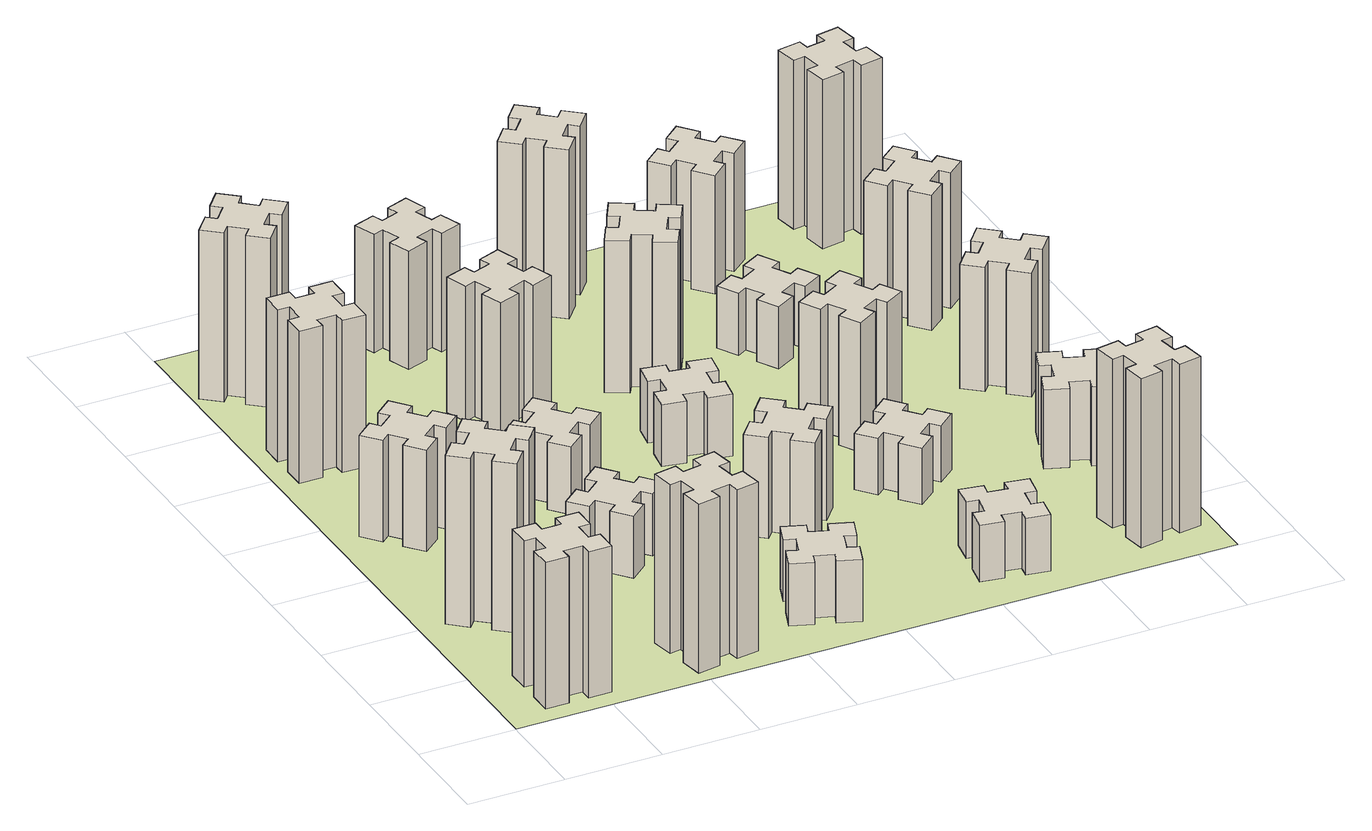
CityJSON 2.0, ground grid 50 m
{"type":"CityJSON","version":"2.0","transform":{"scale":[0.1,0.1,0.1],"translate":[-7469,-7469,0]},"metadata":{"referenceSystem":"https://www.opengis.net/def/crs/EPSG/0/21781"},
"CityObjects":{
"building1":{"type":"Building","attributes":{"class":"1000","function":"1000","usage":"1000","yearOfConstruction":2016,"roofType":"1000","measuredHeight":78,"storeysAboveGround":30,"storeysBelowGround":0},"geometry":[{"type":"Solid","lod":"1","boundaries":[[[[0,1,2,3,4,5,6,7,8,9,10,11,12,13,14,15,16,17,18,19]],[[17,16,20,21]],[[16,15,22,20]],[[15,14,23,22]],[[14,13,24,23]],[[13,12,25,24]],[[12,11,26,25]],[[11,10,27,26]],[[10,9,28,27]],[[9,8,29,28]],[[8,7,30,29]],[[7,6,31,30]],[[6,5,32,31]],[[5,4,33,32]],[[4,3,34,33]],[[3,2,35,34]],[[2,1,36,35]],[[1,0,37,36]],[[0,19,38,37]],[[19,18,39,38]],[[18,17,21,39]],[[24,25,26,27,28,29,30,31,32,33,34,35,36,37,38,39,21,20,22,23]]]]}]},
"building2":{"type":"Building","attributes":{"class":"1000","function":"1000","usage":"1000","yearOfConstruction":2016,"roofType":"1000","measuredHeight":90,"storeysAboveGround":30,"storeysBelowGround":0},"geometry":[{"type":"Solid","lod":"1","boundaries":[[[[40,41,42,43,44,45,46,47,48,49,50,51,52,53,54,55,56,57,58,59]],[[57,56,60,61]],[[56,55,62,60]],[[55,54,63,62]],[[54,53,64,63]],[[53,52,65,64]],[[52,51,66,65]],[[51,50,67,66]],[[50,49,68,67]],[[49,48,69,68]],[[48,47,70,69]],[[47,46,71,70]],[[46,45,72,71]],[[45,44,73,72]],[[44,43,74,73]],[[43,42,75,74]],[[42,41,76,75]],[[41,40,77,76]],[[40,59,78,77]],[[59,58,79,78]],[[58,57,61,79]],[[64,65,66,67,68,69,70,71,72,73,74,75,76,77,78,79,61,60,62,63]]]]}]},
"building3":{"type":"Building","attributes":{"class":"1000","function":"1000","usage":"1000","yearOfConstruction":2016,"roofType":"1000","measuredHeight":54,"storeysAboveGround":30,"storeysBelowGround":0},"geometry":[{"type":"Solid","lod":"1","boundaries":[[[[80,81,82,83,84,85,86,87,88,89,90,91,92,93,94,95,96,97,98,99]],[[97,96,100,101]],[[96,95,102,100]],[[95,94,103,102]],[[94,93,104,103]],[[93,92,105,104]],[[92,91,106,105]],[[91,90,107,106]],[[90,89,108,107]],[[89,88,109,108]],[[88,87,110,109]],[[87,86,111,110]],[[86,85,112,111]],[[85,84,113,112]],[[84,83,114,113]],[[83,82,115,114]],[[82,81,116,115]],[[81,80,117,116]],[[80,99,118,117]],[[99,98,119,118]],[[98,97,101,119]],[[104,105,106,107,108,109,110,111,112,113,114,115,116,117,118,119,101,100,102,103]]]]}]},
"building4":{"type":"Building","attributes":{"class":"1000","function":"1000","usage":"1000","yearOfConstruction":2016,"roofType":"1000","measuredHeight":81,"storeysAboveGround":30,"storeysBelowGround":0},"geometry":[{"type":"Solid","lod":"1","boundaries":[[[[120,121,122,123,124,125,126,127,128,129,130,131,132,133,134,135,136,137,138,139]],[[137,136,140,141]],[[136,135,142,140]],[[135,134,143,142]],[[134,133,144,143]],[[133,132,145,144]],[[132,131,146,145]],[[131,130,147,146]],[[130,129,148,147]],[[129,128,149,148]],[[128,127,150,149]],[[127,126,151,150]],[[126,125,152,151]],[[125,124,153,152]],[[124,123,154,153]],[[123,122,155,154]],[[122,121,156,155]],[[121,120,157,156]],[[120,139,158,157]],[[139,138,159,158]],[[138,137,141,159]],[[144,145,146,147,148,149,150,151,152,153,154,155,156,157,158,159,141,140,142,143]]]]}]},
"building5":{"type":"Building","attributes":{"class":"1000","function":"1000","usage":"1000","yearOfConstruction":2016,"roofType":"1000","measuredHeight":90,"storeysAboveGround":30,"storeysBelowGround":0},"geometry":[{"type":"Solid","lod":"1","boundaries":[[[[160,161,162,163,164,165,166,167,168,169,170,171,172,173,174,175,176,177,178,179]],[[177,176,180,181]],[[176,175,182,180]],[[175,174,183,182]],[[174,173,184,183]],[[173,172,185,184]],[[172,171,186,185]],[[171,170,187,186]],[[170,169,188,187]],[[169,168,189,188]],[[168,167,190,189]],[[167,166,191,190]],[[166,165,192,191]],[[165,164,193,192]],[[164,163,194,193]],[[163,162,195,194]],[[162,161,196,195]],[[161,160,197,196]],[[160,179,198,197]],[[179,178,199,198]],[[178,177,181,199]],[[184,185,186,187,188,189,190,191,192,193,194,195,196,197,198,199,181,180,182,183]]]]}]},
"building6":{"type":"Building","attributes":{"class":"1000","function":"1000","usage":"1000","yearOfConstruction":2016,"roofType":"1000","measuredHeight":90,"storeysAboveGround":30,"storeysBelowGround":0},"geometry":[{"type":"Solid","lod":"1","boundaries":[[[[200,201,202,203,204,205,206,207,208,209,210,211,212,213,214,215,216,217,218,219]],[[217,216,220,221]],[[216,215,222,220]],[[215,214,223,222]],[[214,213,224,223]],[[213,212,225,224]],[[212,211,226,225]],[[211,210,227,226]],[[210,209,228,227]],[[209,208,229,228]],[[208,207,230,229]],[[207,206,231,230]],[[206,205,232,231]],[[205,204,233,232]],[[204,203,234,233]],[[203,202,235,234]],[[202,201,236,235]],[[201,200,237,236]],[[200,219,238,237]],[[219,218,239,238]],[[218,217,221,239]],[[224,225,226,227,228,229,230,231,232,233,234,235,236,237,238,239,221,220,222,223]]]]}]},
"building7":{"type":"Building","attributes":{"class":"1000","function":"1000","usage":"1000","yearOfConstruction":2016,"roofType":"1000","measuredHeight":33,"storeysAboveGround":30,"storeysBelowGround":0},"geometry":[{"type":"Solid","lod":"1","boundaries":[[[[240,241,242,243,244,245,246,247,248,249,250,251,252,253,254,255,256,257,258,259]],[[257,256,260,261]],[[256,255,262,260]],[[255,254,263,262]],[[254,253,264,263]],[[253,252,265,264]],[[252,251,266,265]],[[251,250,267,266]],[[250,249,268,267]],[[249,248,269,268]],[[248,247,270,269]],[[247,246,271,270]],[[246,245,272,271]],[[245,244,273,272]],[[244,243,274,273]],[[243,242,275,274]],[[242,241,276,275]],[[241,240,277,276]],[[240,259,278,277]],[[259,258,279,278]],[[258,257,261,279]],[[264,265,266,267,268,269,270,271,272,273,274,275,276,277,278,279,261,260,262,263]]]]}]},
"building8":{"type":"Building","attributes":{"class":"1000","function":"1000","usage":"1000","yearOfConstruction":2016,"roofType":"1000","measuredHeight":36,"storeysAboveGround":30,"storeysBelowGround":0},"geometry":[{"type":"Solid","lod":"1","boundaries":[[[[280,281,282,283,284,285,286,287,288,289,290,291,292,293,294,295,296,297,298,299]],[[297,296,300,301]],[[296,295,302,300]],[[295,294,303,302]],[[294,293,304,303]],[[293,292,305,304]],[[292,291,306,305]],[[291,290,307,306]],[[290,289,308,307]],[[289,288,309,308]],[[288,287,310,309]],[[287,286,311,310]],[[286,285,312,311]],[[285,284,313,312]],[[284,283,314,313]],[[283,282,315,314]],[[282,281,316,315]],[[281,280,317,316]],[[280,299,318,317]],[[299,298,319,318]],[[298,297,301,319]],[[304,305,306,307,308,309,310,311,312,313,314,315,316,317,318,319,301,300,302,303]]]]}]},
"building9":{"type":"Building","attributes":{"class":"1000","function":"1000","usage":"1000","yearOfConstruction":2016,"roofType":"1000","measuredHeight":33,"storeysAboveGround":30,"storeysBelowGround":0},"geometry":[{"type":"Solid","lod":"1","boundaries":[[[[320,321,322,323,324,325,326,327,328,329,330,331,332,333,334,335,336,337,338,339]],[[337,336,340,341]],[[336,335,342,340]],[[335,334,343,342]],[[334,333,344,343]],[[333,332,345,344]],[[332,331,346,345]],[[331,330,347,346]],[[330,329,348,347]],[[329,328,349,348]],[[328,327,350,349]],[[327,326,351,350]],[[326,325,352,351]],[[325,324,353,352]],[[324,323,354,353]],[[323,322,355,354]],[[322,321,356,355]],[[321,320,357,356]],[[320,339,358,357]],[[339,338,359,358]],[[338,337,341,359]],[[344,345,346,347,348,349,350,351,352,353,354,355,356,357,358,359,341,340,342,343]]]]}]},
"building10":{"type":"Building","attributes":{"class":"1000","function":"1000","usage":"1000","yearOfConstruction":2016,"roofType":"1000","measuredHeight":72,"storeysAboveGround":30,"storeysBelowGround":0},"geometry":[{"type":"Solid","lod":"1","boundaries":[[[[360,361,362,363,364,365,366,367,368,369,370,371,372,373,374,375,376,377,378,379]],[[377,376,380,381]],[[376,375,382,380]],[[375,374,383,382]],[[374,373,384,383]],[[373,372,385,384]],[[372,371,386,385]],[[371,370,387,386]],[[370,369,388,387]],[[369,368,389,388]],[[368,367,390,389]],[[367,366,391,390]],[[366,365,392,391]],[[365,364,393,392]],[[364,363,394,393]],[[363,362,395,394]],[[362,361,396,395]],[[361,360,397,396]],[[360,379,398,397]],[[379,378,399,398]],[[378,377,381,399]],[[384,385,386,387,388,389,390,391,392,393,394,395,396,397,398,399,381,380,382,383]]]]}]},
"building11":{"type":"Building","attributes":{"class":"1000","function":"1000","usage":"1000","yearOfConstruction":2016,"roofType":"1000","measuredHeight":63,"storeysAboveGround":30,"storeysBelowGround":0},"geometry":[{"type":"Solid","lod":"1","boundaries":[[[[400,401,402,403,404,405,406,407,408,409,410,411,412,413,414,415,416,417,418,419]],[[417,416,420,421]],[[416,415,422,420]],[[415,414,423,422]],[[414,413,424,423]],[[413,412,425,424]],[[412,411,426,425]],[[411,410,427,426]],[[410,409,428,427]],[[409,408,429,428]],[[408,407,430,429]],[[407,406,431,430]],[[406,405,432,431]],[[405,404,433,432]],[[404,403,434,433]],[[403,402,435,434]],[[402,401,436,435]],[[401,400,437,436]],[[400,419,438,437]],[[419,418,439,438]],[[418,417,421,439]],[[424,425,426,427,428,429,430,431,432,433,434,435,436,437,438,439,421,420,422,423]]]]}]},
"building12":{"type":"Building","attributes":{"class":"1000","function":"1000","usage":"1000","yearOfConstruction":2016,"roofType":"1000","measuredHeight":54,"storeysAboveGround":30,"storeysBelowGround":0},"geometry":[{"type":"Solid","lod":"1","boundaries":[[[[440,441,442,443,444,445,446,447,448,449,450,451,452,453,454,455,456,457,458,459]],[[457,456,460,461]],[[456,455,462,460]],[[455,454,463,462]],[[454,453,464,463]],[[453,452,465,464]],[[452,451,466,465]],[[451,450,467,466]],[[450,449,468,467]],[[449,448,469,468]],[[448,447,470,469]],[[447,446,471,470]],[[446,445,472,471]],[[445,444,473,472]],[[444,443,474,473]],[[443,442,475,474]],[[442,441,476,475]],[[441,440,477,476]],[[440,459,478,477]],[[459,458,479,478]],[[458,457,461,479]],[[464,465,466,467,468,469,470,471,472,473,474,475,476,477,478,479,461,460,462,463]]]]}]},
"building13":{"type":"Building","attributes":{"class":"1000","function":"1000","usage":"1000","yearOfConstruction":2016,"roofType":"1000","measuredHeight":33,"storeysAboveGround":30,"storeysBelowGround":0},"geometry":[{"type":"Solid","lod":"1","boundaries":[[[[480,481,482,483,484,485,486,487,488,489,490,491,492,493,494,495,496,497,498,499]],[[497,496,500,501]],[[496,495,502,500]],[[495,494,503,502]],[[494,493,504,503]],[[493,492,505,504]],[[492,491,506,505]],[[491,490,507,506]],[[490,489,508,507]],[[489,488,509,508]],[[488,487,510,509]],[[487,486,511,510]],[[486,485,512,511]],[[485,484,513,512]],[[484,483,514,513]],[[483,482,515,514]],[[482,481,516,515]],[[481,480,517,516]],[[480,499,518,517]],[[499,498,519,518]],[[498,497,501,519]],[[504,505,506,507,508,509,510,511,512,513,514,515,516,517,518,519,501,500,502,503]]]]}]},
"building14":{"type":"Building","attributes":{"class":"1000","function":"1000","usage":"1000","yearOfConstruction":2016,"roofType":"1000","measuredHeight":81,"storeysAboveGround":30,"storeysBelowGround":0},"geometry":[{"type":"Solid","lod":"1","boundaries":[[[[520,521,522,523,524,525,526,527,528,529,530,531,532,533,534,535,536,537,538,539]],[[537,536,540,541]],[[536,535,542,540]],[[535,534,543,542]],[[534,533,544,543]],[[533,532,545,544]],[[532,531,546,545]],[[531,530,547,546]],[[530,529,548,547]],[[529,528,549,548]],[[528,527,550,549]],[[527,526,551,550]],[[526,525,552,551]],[[525,524,553,552]],[[524,523,554,553]],[[523,522,555,554]],[[522,521,556,555]],[[521,520,557,556]],[[520,539,558,557]],[[539,538,559,558]],[[538,537,541,559]],[[544,545,546,547,548,549,550,551,552,553,554,555,556,557,558,559,541,540,542,543]]]]}]},
"building15":{"type":"Building","attributes":{"class":"1000","function":"1000","usage":"1000","yearOfConstruction":2016,"roofType":"1000","measuredHeight":30,"storeysAboveGround":30,"storeysBelowGround":0},"geometry":[{"type":"Solid","lod":"1","boundaries":[[[[560,561,562,563,564,565,566,567,568,569,570,571,572,573,574,575,576,577,578,579]],[[577,576,580,581]],[[576,575,582,580]],[[575,574,583,582]],[[574,573,584,583]],[[573,572,585,584]],[[572,571,586,585]],[[571,570,587,586]],[[570,569,588,587]],[[569,568,589,588]],[[568,567,590,589]],[[567,566,591,590]],[[566,565,592,591]],[[565,564,593,592]],[[564,563,594,593]],[[563,562,595,594]],[[562,561,596,595]],[[561,560,597,596]],[[560,579,598,597]],[[579,578,599,598]],[[578,577,581,599]],[[584,585,586,587,588,589,590,591,592,593,594,595,596,597,598,599,581,580,582,583]]]]}]},
"building16":{"type":"Building","attributes":{"class":"1000","function":"1000","usage":"1000","yearOfConstruction":2016,"roofType":"1000","measuredHeight":90,"storeysAboveGround":30,"storeysBelowGround":0},"geometry":[{"type":"Solid","lod":"1","boundaries":[[[[600,601,602,603,604,605,606,607,608,609,610,611,612,613,614,615,616,617,618,619]],[[617,616,620,621]],[[616,615,622,620]],[[615,614,623,622]],[[614,613,624,623]],[[613,612,625,624]],[[612,611,626,625]],[[611,610,627,626]],[[610,609,628,627]],[[609,608,629,628]],[[608,607,630,629]],[[607,606,631,630]],[[606,605,632,631]],[[605,604,633,632]],[[604,603,634,633]],[[603,602,635,634]],[[602,601,636,635]],[[601,600,637,636]],[[600,619,638,637]],[[619,618,639,638]],[[618,617,621,639]],[[624,625,626,627,628,629,630,631,632,633,634,635,636,637,638,639,621,620,622,623]]]]}]},
"building17":{"type":"Building","attributes":{"class":"1000","function":"1000","usage":"1000","yearOfConstruction":2016,"roofType":"1000","measuredHeight":30,"storeysAboveGround":30,"storeysBelowGround":0},"geometry":[{"type":"Solid","lod":"1","boundaries":[[[[640,641,642,643,644,645,646,647,648,649,650,651,652,653,654,655,656,657,658,659]],[[657,656,660,661]],[[656,655,662,660]],[[655,654,663,662]],[[654,653,664,663]],[[653,652,665,664]],[[652,651,666,665]],[[651,650,667,666]],[[650,649,668,667]],[[649,648,669,668]],[[648,647,670,669]],[[647,646,671,670]],[[646,645,672,671]],[[645,644,673,672]],[[644,643,674,673]],[[643,642,675,674]],[[642,641,676,675]],[[641,640,677,676]],[[640,659,678,677]],[[659,658,679,678]],[[658,657,661,679]],[[664,665,666,667,668,669,670,671,672,673,674,675,676,677,678,679,661,660,662,663]]]]}]},
"building18":{"type":"Building","attributes":{"class":"1000","function":"1000","usage":"1000","yearOfConstruction":2016,"roofType":"1000","measuredHeight":69,"storeysAboveGround":30,"storeysBelowGround":0},"geometry":[{"type":"Solid","lod":"1","boundaries":[[[[680,681,682,683,684,685,686,687,688,689,690,691,692,693,694,695,696,697,698,699]],[[697,696,700,701]],[[696,695,702,700]],[[695,694,703,702]],[[694,693,704,703]],[[693,692,705,704]],[[692,691,706,705]],[[691,690,707,706]],[[690,689,708,707]],[[689,688,709,708]],[[688,687,710,709]],[[687,686,711,710]],[[686,685,712,711]],[[685,684,713,712]],[[684,683,714,713]],[[683,682,715,714]],[[682,681,716,715]],[[681,680,717,716]],[[680,699,718,717]],[[699,698,719,718]],[[698,697,701,719]],[[704,705,706,707,708,709,710,711,712,713,714,715,716,717,718,719,701,700,702,703]]]]}]},
"building19":{"type":"Building","attributes":{"class":"1000","function":"1000","usage":"1000","yearOfConstruction":2016,"roofType":"1000","measuredHeight":33,"storeysAboveGround":30,"storeysBelowGround":0},"geometry":[{"type":"Solid","lod":"1","boundaries":[[[[720,721,722,723,724,725,726,727,728,729,730,731,732,733,734,735,736,737,738,739]],[[737,736,740,741]],[[736,735,742,740]],[[735,734,743,742]],[[734,733,744,743]],[[733,732,745,744]],[[732,731,746,745]],[[731,730,747,746]],[[730,729,748,747]],[[729,728,749,748]],[[728,727,750,749]],[[727,726,751,750]],[[726,725,752,751]],[[725,724,753,752]],[[724,723,754,753]],[[723,722,755,754]],[[722,721,756,755]],[[721,720,757,756]],[[720,739,758,757]],[[739,738,759,758]],[[738,737,741,759]],[[744,745,746,747,748,749,750,751,752,753,754,755,756,757,758,759,741,740,742,743]]]]}]},
"building20":{"type":"Building","attributes":{"class":"1000","function":"1000","usage":"1000","yearOfConstruction":2016,"roofType":"1000","measuredHeight":90,"storeysAboveGround":30,"storeysBelowGround":0},"geometry":[{"type":"Solid","lod":"1","boundaries":[[[[760,761,762,763,764,765,766,767,768,769,770,771,772,773,774,775,776,777,778,779]],[[777,776,780,781]],[[776,775,782,780]],[[775,774,783,782]],[[774,773,784,783]],[[773,772,785,784]],[[772,771,786,785]],[[771,770,787,786]],[[770,769,788,787]],[[769,768,789,788]],[[768,767,790,789]],[[767,766,791,790]],[[766,765,792,791]],[[765,764,793,792]],[[764,763,794,793]],[[763,762,795,794]],[[762,761,796,795]],[[761,760,797,796]],[[760,779,798,797]],[[779,778,799,798]],[[778,777,781,799]],[[784,785,786,787,788,789,790,791,792,793,794,795,796,797,798,799,781,780,782,783]]]]}]},
"building21":{"type":"Building","attributes":{"class":"1000","function":"1000","usage":"1000","yearOfConstruction":2016,"roofType":"1000","measuredHeight":63,"storeysAboveGround":30,"storeysBelowGround":0},"geometry":[{"type":"Solid","lod":"1","boundaries":[[[[800,801,802,803,804,805,806,807,808,809,810,811,812,813,814,815,816,817,818,819]],[[817,816,820,821]],[[816,815,822,820]],[[815,814,823,822]],[[814,813,824,823]],[[813,812,825,824]],[[812,811,826,825]],[[811,810,827,826]],[[810,809,828,827]],[[809,808,829,828]],[[808,807,830,829]],[[807,806,831,830]],[[806,805,832,831]],[[805,804,833,832]],[[804,803,834,833]],[[803,802,835,834]],[[802,801,836,835]],[[801,800,837,836]],[[800,819,838,837]],[[819,818,839,838]],[[818,817,821,839]],[[824,825,826,827,828,829,830,831,832,833,834,835,836,837,838,839,821,820,822,823]]]]}]},
"building22":{"type":"Building","attributes":{"class":"1000","function":"1000","usage":"1000","yearOfConstruction":2016,"roofType":"1000","measuredHeight":42,"storeysAboveGround":30,"storeysBelowGround":0},"geometry":[{"type":"Solid","lod":"1","boundaries":[[[[840,841,842,843,844,845,846,847,848,849,850,851,852,853,854,855,856,857,858,859]],[[857,856,860,861]],[[856,855,862,860]],[[855,854,863,862]],[[854,853,864,863]],[[853,852,865,864]],[[852,851,866,865]],[[851,850,867,866]],[[850,849,868,867]],[[849,848,869,868]],[[848,847,870,869]],[[847,846,871,870]],[[846,845,872,871]],[[845,844,873,872]],[[844,843,874,873]],[[843,842,875,874]],[[842,841,876,875]],[[841,840,877,876]],[[840,859,878,877]],[[859,858,879,878]],[[858,857,861,879]],[[864,865,866,867,868,869,870,871,872,873,874,875,876,877,878,879,861,860,862,863]]]]}]},
"building23":{"type":"Building","attributes":{"class":"1000","function":"1000","usage":"1000","yearOfConstruction":2016,"roofType":"1000","measuredHeight":66,"storeysAboveGround":30,"storeysBelowGround":0},"geometry":[{"type":"Solid","lod":"1","boundaries":[[[[880,881,882,883,884,885,886,887,888,889,890,891,892,893,894,895,896,897,898,899]],[[897,896,900,901]],[[896,895,902,900]],[[895,894,903,902]],[[894,893,904,903]],[[893,892,905,904]],[[892,891,906,905]],[[891,890,907,906]],[[890,889,908,907]],[[889,888,909,908]],[[888,887,910,909]],[[887,886,911,910]],[[886,885,912,911]],[[885,884,913,912]],[[884,883,914,913]],[[883,882,915,914]],[[882,881,916,915]],[[881,880,917,916]],[[880,899,918,917]],[[899,898,919,918]],[[898,897,901,919]],[[904,905,906,907,908,909,910,911,912,913,914,915,916,917,918,919,901,900,902,903]]]]}]},
"building24":{"type":"Building","attributes":{"class":"1000","function":"1000","usage":"1000","yearOfConstruction":2016,"roofType":"1000","measuredHeight":72,"storeysAboveGround":30,"storeysBelowGround":0},"geometry":[{"type":"Solid","lod":"1","boundaries":[[[[920,921,922,923,924,925,926,927,928,929,930,931,932,933,934,935,936,937,938,939]],[[937,936,940,941]],[[936,935,942,940]],[[935,934,943,942]],[[934,933,944,943]],[[933,932,945,944]],[[932,931,946,945]],[[931,930,947,946]],[[930,929,948,947]],[[929,928,949,948]],[[928,927,950,949]],[[927,926,951,950]],[[926,925,952,951]],[[925,924,953,952]],[[924,923,954,953]],[[923,922,955,954]],[[922,921,956,955]],[[921,920,957,956]],[[920,939,958,957]],[[939,938,959,958]],[[938,937,941,959]],[[944,945,946,947,948,949,950,951,952,953,954,955,956,957,958,959,941,940,942,943]]]]}]},
"building25":{"type":"Building","attributes":{"class":"1000","function":"1000","usage":"1000","yearOfConstruction":2016,"roofType":"1000","measuredHeight":90,"storeysAboveGround":30,"storeysBelowGround":0},"geometry":[{"type":"Solid","lod":"1","boundaries":[[[[960,961,962,963,964,965,966,967,968,969,970,971,972,973,974,975,976,977,978,979]],[[977,976,980,981]],[[976,975,982,980]],[[975,974,983,982]],[[974,973,984,983]],[[973,972,985,984]],[[972,971,986,985]],[[971,970,987,986]],[[970,969,988,987]],[[969,968,989,988]],[[968,967,990,989]],[[967,966,991,990]],[[966,965,992,991]],[[965,964,993,992]],[[964,963,994,993]],[[963,962,995,994]],[[962,961,996,995]],[[961,960,997,996]],[[960,979,998,997]],[[979,978,999,998]],[[978,977,981,999]],[[984,985,986,987,988,989,990,991,992,993,994,995,996,997,998,999,981,980,982,983]]]]}]},
"landuse1":{"type":"LandUse","attributes":{"name":"plot1","function":"1010"},"geometry":[{"type":"MultiSurface","lod":"1","boundaries":[[[1000,1001,1002,1003]]]}]}
},
"vertices":[
[265,325,0],[265,225,0],[205,225,0],[205,105,0],[325,105,0],[325,165,0],[425,165,0],[425,105,0],[545,105,0],[545,225,0],[485,225,0],[485,325,0],[545,325,0],[545,445,0],[425,445,0],[425,385,0],[325,385,0],[325,445,0],[205,445,0],[205,325,0],[325,385,780],[325,445,780],[425,385,780],[425,445,780],[545,445,780],[545,325,780],[485,325,780],[485,225,780],[545,225,780],[545,105,780],[425,105,780],[425,165,780],[325,165,780],[325,105,780],[205,105,780],[205,225,780],[265,225,780],[265,325,780],[205,325,780],[205,445,780],
[484,1067,0],[408,1132,0],[446,1178,0],[354,1255,0],[277,1163,0],[323,1124,0],[259,1048,0],[213,1086,0],[136,994,0],[228,917,0],[266,963,0],[343,899,0],[304,853,0],[396,776,0],[473,868,0],[427,906,0],[492,983,0],[538,944,0],[615,1036,0],[523,1113,0],[492,983,900],[538,944,900],[427,906,900],[473,868,900],[396,776,900],[304,853,900],[343,899,900],[266,963,900],[228,917,900],[136,994,900],[213,1086,900],[259,1048,900],[323,1124,900],[277,1163,900],[354,1255,900],[446,1178,900],[408,1132,900],[484,1067,900],[523,1113,900],[615,1036,900],
[492,1888,0],[427,1964,0],[473,2003,0],[396,2095,0],[304,2018,0],[343,1972,0],[266,1907,0],[228,1953,0],[136,1876,0],[213,1784,0],[259,1823,0],[323,1746,0],[277,1708,0],[354,1616,0],[446,1693,0],[408,1739,0],[484,1803,0],[523,1757,0],[615,1834,0],[538,1926,0],[484,1803,540],[523,1757,540],[408,1739,540],[446,1693,540],[354,1616,540],[277,1708,540],[323,1746,540],[259,1823,540],[213,1784,540],[136,1876,540],[228,1953,540],[266,1907,540],[343,1972,540],[304,2018,540],[396,2095,540],[473,2003,540],[427,1964,540],[492,1888,540],[538,1926,540],[615,1834,540],
[385,2545,0],[385,2645,0],[445,2645,0],[445,2765,0],[325,2765,0],[325,2705,0],[225,2705,0],[225,2765,0],[105,2765,0],[105,2645,0],[165,2645,0],[165,2545,0],[105,2545,0],[105,2425,0],[225,2425,0],[225,2485,0],[325,2485,0],[325,2425,0],[445,2425,0],[445,2545,0],[325,2485,810],[325,2425,810],[225,2485,810],[225,2425,810],[105,2425,810],[105,2545,810],[165,2545,810],[165,2645,810],[105,2645,810],[105,2765,810],[225,2765,810],[225,2705,810],[325,2705,810],[325,2765,810],[445,2765,810],[445,2645,810],[385,2645,810],[385,2545,810],[445,2545,810],[445,2425,810],
[1085,158,0],[1184,176,0],[1194,117,0],[1312,137,0],[1291,256,0],[1232,245,0],[1215,344,0],[1274,354,0],[1253,472,0],[1135,451,0],[1145,392,0],[1047,375,0],[1037,434,0],[918,413,0],[939,295,0],[998,305,0],[1016,207,0],[957,197,0],[977,78,0],[1096,99,0],[1016,207,900],[957,197,900],[998,305,900],[939,295,900],[918,413,900],[1037,434,900],[1047,375,900],[1145,392,900],[1135,451,900],[1253,472,900],[1274,354,900],[1215,344,900],[1232,245,900],[1291,256,900],[1312,137,900],[1194,117,900],[1184,176,900],[1085,158,900],[1096,99,900],[977,78,900],
[384,3387,0],[308,3452,0],[346,3498,0],[254,3575,0],[177,3483,0],[223,3444,0],[159,3368,0],[113,3406,0],[36,3314,0],[128,3237,0],[166,3283,0],[243,3219,0],[204,3173,0],[296,3096,0],[373,3188,0],[327,3226,0],[392,3303,0],[438,3264,0],[515,3356,0],[423,3433,0],[392,3303,900],[438,3264,900],[327,3226,900],[373,3188,900],[296,3096,900],[204,3173,900],[243,3219,900],[166,3283,900],[128,3237,900],[36,3314,900],[113,3406,900],[159,3368,900],[223,3444,900],[177,3483,900],[254,3575,900],[346,3498,900],[308,3452,900],[384,3387,900],[423,3433,900],[515,3356,900],
[1083,1332,0],[1006,1267,0],[968,1313,0],[876,1236,0],[953,1144,0],[999,1183,0],[1063,1106,0],[1017,1068,0],[1094,976,0],[1186,1053,0],[1148,1099,0],[1224,1163,0],[1263,1117,0],[1355,1194,0],[1278,1286,0],[1232,1248,0],[1167,1324,0],[1213,1363,0],[1136,1455,0],[1044,1378,0],[1167,1324,330],[1213,1363,330],[1232,1248,330],[1278,1286,330],[1355,1194,330],[1263,1117,330],[1224,1163,330],[1148,1099,330],[1186,1053,330],[1094,976,330],[1017,1068,330],[1063,1106,330],[999,1183,330],[953,1144,330],[876,1236,330],[968,1313,330],[1006,1267,330],[1083,1332,330],[1044,1378,330],[1136,1455,330],
[1083,1972,0],[1006,1907,0],[968,1953,0],[876,1876,0],[953,1784,0],[999,1823,0],[1063,1746,0],[1017,1708,0],[1094,1616,0],[1186,1693,0],[1148,1739,0],[1224,1803,0],[1263,1757,0],[1355,1834,0],[1278,1926,0],[1232,1888,0],[1167,1964,0],[1213,2003,0],[1136,2095,0],[1044,2018,0],[1167,1964,360],[1213,2003,360],[1232,1888,360],[1278,1926,360],[1355,1834,360],[1263,1757,360],[1224,1803,360],[1148,1739,360],[1186,1693,360],[1094,1616,360],[1017,1708,360],[1063,1746,360],[999,1823,360],[953,1784,360],[876,1876,360],[968,1953,360],[1006,1907,360],[1083,1972,360],[1044,2018,360],[1136,2095,360],
[1669,460,0],[1635,366,0],[1579,387,0],[1537,274,0],[1650,233,0],[1671,289,0],[1765,255,0],[1744,199,0],[1857,157,0],[1898,270,0],[1842,291,0],[1876,385,0],[1932,364,0],[1973,477,0],[1860,518,0],[1840,462,0],[1746,496,0],[1767,552,0],[1654,593,0],[1613,480,0],[1746,496,330],[1767,552,330],[1840,462,330],[1860,518,330],[1973,477,330],[1932,364,330],[1876,385,330],[1842,291,330],[1898,270,330],[1857,157,330],[1744,199,330],[1765,255,330],[1671,289,330],[1650,233,330],[1537,274,330],[1579,387,330],[1635,366,330],[1669,460,330],[1613,480,330],[1654,593,330],
[1225,2716,0],[1131,2682,0],[1110,2738,0],[997,2697,0],[1039,2584,0],[1095,2605,0],[1129,2511,0],[1073,2490,0],[1114,2377,0],[1227,2419,0],[1206,2475,0],[1300,2509,0],[1320,2453,0],[1433,2494,0],[1392,2607,0],[1336,2586,0],[1302,2680,0],[1358,2700,0],[1317,2813,0],[1204,2772,0],[1302,2680,720],[1358,2700,720],[1336,2586,720],[1392,2607,720],[1433,2494,720],[1320,2453,720],[1300,2509,720],[1206,2475,720],[1227,2419,720],[1114,2377,720],[1073,2490,720],[1129,2511,720],[1095,2605,720],[1039,2584,720],[997,2697,720],[1110,2738,720],[1131,2682,720],[1225,2716,720],[1204,2772,720],[1317,2813,720],
[1125,3456,0],[1031,3422,0],[1010,3478,0],[897,3437,0],[939,3324,0],[995,3345,0],[1029,3251,0],[973,3230,0],[1014,3117,0],[1127,3159,0],[1106,3215,0],[1200,3249,0],[1220,3193,0],[1333,3234,0],[1292,3347,0],[1236,3326,0],[1202,3420,0],[1258,3440,0],[1217,3553,0],[1104,3512,0],[1202,3420,630],[1258,3440,630],[1236,3326,630],[1292,3347,630],[1333,3234,630],[1220,3193,630],[1200,3249,630],[1106,3215,630],[1127,3159,630],[1014,3117,630],[973,3230,630],[1029,3251,630],[995,3345,630],[939,3324,630],[897,3437,630],[1010,3478,630],[1031,3422,630],[1125,3456,630],[1104,3512,630],[1217,3553,630],
[1846,1063,0],[1923,999,0],[1884,953,0],[1976,876,0],[2053,968,0],[2007,1006,0],[2072,1083,0],[2118,1044,0],[2195,1136,0],[2103,1213,0],[2064,1167,0],[1988,1232,0],[2026,1278,0],[1934,1355,0],[1857,1263,0],[1903,1224,0],[1839,1148,0],[1793,1186,0],[1716,1094,0],[1808,1017,0],[1839,1148,540],[1793,1186,540],[1903,1224,540],[1857,1263,540],[1934,1355,540],[2026,1278,540],[1988,1232,540],[2064,1167,540],[2103,1213,540],[2195,1136,540],[2118,1044,540],[2072,1083,540],[2007,1006,540],[2053,968,540],[1976,876,540],[1884,953,540],[1923,999,540],[1846,1063,540],[1808,1017,540],[1716,1094,540],
[1924,2055,0],[1825,2072,0],[1836,2131,0],[1717,2152,0],[1697,2034,0],[1756,2024,0],[1738,1925,0],[1679,1936,0],[1658,1817,0],[1777,1797,0],[1787,1856,0],[1885,1838,0],[1875,1779,0],[1993,1758,0],[2014,1877,0],[1955,1887,0],[1972,1985,0],[2031,1975,0],[2052,2093,0],[1934,2114,0],[1972,1985,330],[2031,1975,330],[1955,1887,330],[2014,1877,330],[1993,1758,330],[1875,1779,330],[1885,1838,330],[1787,1856,330],[1777,1797,330],[1658,1817,330],[1679,1936,330],[1738,1925,330],[1756,2024,330],[1697,2034,330],[1717,2152,330],[1836,2131,330],[1825,2072,330],[1924,2055,330],[1934,2114,330],[2052,2093,330],
[2026,2497,0],[2076,2584,0],[2128,2554,0],[2188,2658,0],[2084,2718,0],[2054,2666,0],[1967,2716,0],[1997,2768,0],[1893,2828,0],[1833,2724,0],[1885,2694,0],[1835,2607,0],[1783,2637,0],[1723,2533,0],[1827,2473,0],[1857,2525,0],[1944,2475,0],[1914,2423,0],[2018,2363,0],[2078,2467,0],[1944,2475,810],[1914,2423,810],[1857,2525,810],[1827,2473,810],[1723,2533,810],[1783,2637,810],[1835,2607,810],[1885,2694,810],[1833,2724,810],[1893,2828,810],[1997,2768,810],[1967,2716,810],[2054,2666,810],[2084,2718,810],[2188,2658,810],[2128,2554,810],[2076,2584,810],[2026,2497,810],[2078,2467,810],[2018,2363,810],
[2596,444,0],[2578,345,0],[2519,356,0],[2498,237,0],[2617,217,0],[2627,276,0],[2725,258,0],[2715,199,0],[2833,178,0],[2854,297,0],[2795,307,0],[2812,405,0],[2871,395,0],[2892,513,0],[2774,534,0],[2764,475,0],[2665,492,0],[2676,551,0],[2557,572,0],[2537,454,0],[2665,492,300],[2676,551,300],[2764,475,300],[2774,534,300],[2892,513,300],[2871,395,300],[2812,405,300],[2795,307,300],[2854,297,300],[2833,178,300],[2715,199,300],[2725,258,300],[2627,276,300],[2617,217,300],[2498,237,300],[2519,356,300],[2578,345,300],[2596,444,300],[2537,454,300],[2557,572,300],
[1746,3383,0],[1823,3319,0],[1784,3273,0],[1876,3196,0],[1953,3288,0],[1907,3326,0],[1972,3403,0],[2018,3364,0],[2095,3456,0],[2003,3533,0],[1964,3487,0],[1888,3552,0],[1926,3598,0],[1834,3675,0],[1757,3583,0],[1803,3544,0],[1739,3468,0],[1693,3506,0],[1616,3414,0],[1708,3337,0],[1739,3468,900],[1693,3506,900],[1803,3544,900],[1757,3583,900],[1834,3675,900],[1926,3598,900],[1888,3552,900],[1964,3487,900],[2003,3533,900],[2095,3456,900],[2018,3364,900],[1972,3403,900],[1907,3326,900],[1953,3288,900],[1876,3196,900],[1784,3273,900],[1823,3319,900],[1746,3383,900],[1708,3337,900],[1616,3414,900],
[2628,1099,0],[2704,1163,0],[2743,1117,0],[2835,1194,0],[2758,1286,0],[2712,1248,0],[2647,1324,0],[2693,1363,0],[2616,1455,0],[2524,1378,0],[2563,1332,0],[2486,1267,0],[2448,1313,0],[2356,1236,0],[2433,1144,0],[2479,1183,0],[2543,1106,0],[2497,1068,0],[2574,976,0],[2666,1053,0],[2543,1106,300],[2497,1068,300],[2479,1183,300],[2433,1144,300],[2356,1236,300],[2448,1313,300],[2486,1267,300],[2563,1332,300],[2524,1378,300],[2616,1455,300],[2693,1363,300],[2647,1324,300],[2712,1248,300],[2758,1286,300],[2835,1194,300],[2743,1117,300],[2704,1163,300],[2628,1099,300],[2666,1053,300],[2574,976,300],
[2716,1767,0],[2666,1854,0],[2718,1884,0],[2658,1988,0],[2554,1928,0],[2584,1876,0],[2497,1826,0],[2467,1878,0],[2363,1818,0],[2423,1714,0],[2475,1744,0],[2525,1657,0],[2473,1627,0],[2533,1523,0],[2637,1583,0],[2607,1635,0],[2694,1685,0],[2724,1633,0],[2828,1693,0],[2768,1797,0],[2694,1685,690],[2724,1633,690],[2607,1635,690],[2637,1583,690],[2533,1523,690],[2473,1627,690],[2525,1657,690],[2475,1744,690],[2423,1714,690],[2363,1818,690],[2467,1878,690],[2497,1826,690],[2584,1876,690],[2554,1928,690],[2658,1988,690],[2718,1884,690],[2666,1854,690],[2716,1767,690],[2768,1797,690],[2828,1693,690],
[2475,2584,0],[2525,2497,0],[2473,2467,0],[2533,2363,0],[2637,2423,0],[2607,2475,0],[2694,2525,0],[2724,2473,0],[2828,2533,0],[2768,2637,0],[2716,2607,0],[2666,2694,0],[2718,2724,0],[2658,2828,0],[2554,2768,0],[2584,2716,0],[2497,2666,0],[2467,2718,0],[2363,2658,0],[2423,2554,0],[2497,2666,330],[2467,2718,330],[2584,2716,330],[2554,2768,330],[2658,2828,330],[2718,2724,330],[2666,2694,330],[2716,2607,330],[2768,2637,330],[2828,2533,330],[2724,2473,330],[2694,2525,330],[2607,2475,330],[2637,2423,330],[2533,2363,330],[2473,2467,330],[2525,2497,330],[2475,2584,330],[2423,2554,330],[2363,2658,330],
[3465,492,0],[3367,475,0],[3357,534,0],[3238,513,0],[3259,395,0],[3318,405,0],[3336,307,0],[3277,297,0],[3297,178,0],[3416,199,0],[3405,258,0],[3504,276,0],[3514,217,0],[3632,237,0],[3611,356,0],[3552,345,0],[3535,444,0],[3594,454,0],[3573,572,0],[3455,551,0],[3535,444,900],[3594,454,900],[3552,345,900],[3611,356,900],[3632,237,900],[3514,217,900],[3504,276,900],[3405,258,900],[3416,199,900],[3297,178,900],[3277,297,900],[3336,307,900],[3318,405,900],[3259,395,900],[3238,513,900],[3357,534,900],[3367,475,900],[3465,492,900],[3455,551,900],[3573,572,900],
[2712,3368,0],[2647,3444,0],[2693,3483,0],[2616,3575,0],[2524,3498,0],[2563,3452,0],[2486,3387,0],[2448,3433,0],[2356,3356,0],[2433,3264,0],[2479,3303,0],[2543,3226,0],[2497,3188,0],[2574,3096,0],[2666,3173,0],[2628,3219,0],[2704,3283,0],[2743,3237,0],[2835,3314,0],[2758,3406,0],[2704,3283,630],[2743,3237,630],[2628,3219,630],[2666,3173,630],[2574,3096,630],[2497,3188,630],[2543,3226,630],[2479,3303,630],[2433,3264,630],[2356,3356,630],[2448,3433,630],[2486,3387,630],[2563,3452,630],[2524,3498,630],[2616,3575,630],[2693,3483,630],[2647,3444,630],[2712,3368,630],[2758,3406,630],[2835,3314,630],
[3351,1029,0],[3445,995,0],[3424,939,0],[3537,897,0],[3578,1010,0],[3522,1031,0],[3556,1125,0],[3612,1104,0],[3653,1217,0],[3540,1258,0],[3520,1202,0],[3426,1236,0],[3447,1292,0],[3334,1333,0],[3293,1220,0],[3349,1200,0],[3315,1106,0],[3259,1127,0],[3217,1014,0],[3330,973,0],[3315,1106,420],[3259,1127,420],[3349,1200,420],[3293,1220,420],[3334,1333,420],[3447,1292,420],[3426,1236,420],[3520,1202,420],[3540,1258,420],[3653,1217,420],[3612,1104,420],[3556,1125,420],[3522,1031,420],[3578,1010,420],[3537,897,420],[3424,939,420],[3445,995,420],[3351,1029,420],[3330,973,420],[3217,1014,420],
[3326,1803,0],[3403,1739,0],[3364,1693,0],[3456,1616,0],[3533,1708,0],[3487,1746,0],[3552,1823,0],[3598,1784,0],[3675,1876,0],[3583,1953,0],[3544,1907,0],[3468,1972,0],[3506,2018,0],[3414,2095,0],[3337,2003,0],[3383,1964,0],[3319,1888,0],[3273,1926,0],[3196,1834,0],[3288,1757,0],[3319,1888,660],[3273,1926,660],[3383,1964,660],[3337,2003,660],[3414,2095,660],[3506,2018,660],[3468,1972,660],[3544,1907,660],[3583,1953,660],[3675,1876,660],[3598,1784,660],[3552,1823,660],[3487,1746,660],[3533,1708,660],[3456,1616,660],[3364,1693,660],[3403,1739,660],[3326,1803,660],[3288,1757,660],[3196,1834,660],
[3219,2563,0],[3283,2486,0],[3237,2448,0],[3314,2356,0],[3406,2433,0],[3368,2479,0],[3444,2543,0],[3483,2497,0],[3575,2574,0],[3498,2666,0],[3452,2628,0],[3387,2704,0],[3433,2743,0],[3356,2835,0],[3264,2758,0],[3303,2712,0],[3226,2647,0],[3188,2693,0],[3096,2616,0],[3173,2524,0],[3226,2647,720],[3188,2693,720],[3303,2712,720],[3264,2758,720],[3356,2835,720],[3433,2743,720],[3387,2704,720],[3452,2628,720],[3498,2666,720],[3575,2574,720],[3483,2497,720],[3444,2543,720],[3368,2479,720],[3406,2433,720],[3314,2356,720],[3237,2448,720],[3283,2486,720],[3219,2563,720],[3173,2524,720],[3096,2616,720],
[3218,3465,0],[3236,3367,0],[3177,3357,0],[3197,3238,0],[3316,3259,0],[3305,3318,0],[3404,3336,0],[3414,3277,0],[3532,3297,0],[3511,3416,0],[3452,3405,0],[3435,3504,0],[3494,3514,0],[3473,3632,0],[3355,3611,0],[3365,3552,0],[3267,3535,0],[3257,3594,0],[3138,3573,0],[3159,3455,0],[3267,3535,900],[3257,3594,900],[3365,3552,900],[3355,3611,900],[3473,3632,900],[3494,3514,900],[3435,3504,900],[3452,3405,900],[3511,3416,900],[3532,3297,900],[3414,3277,900],[3404,3336,900],[3305,3318,900],[3316,3259,900],[3197,3238,900],[3177,3357,900],[3236,3367,900],[3218,3465,900],[3159,3455,900],[3138,3573,900],
[5,3705,0],[3705,3705,0],[3705,5,0],[5,5,0]
]}
